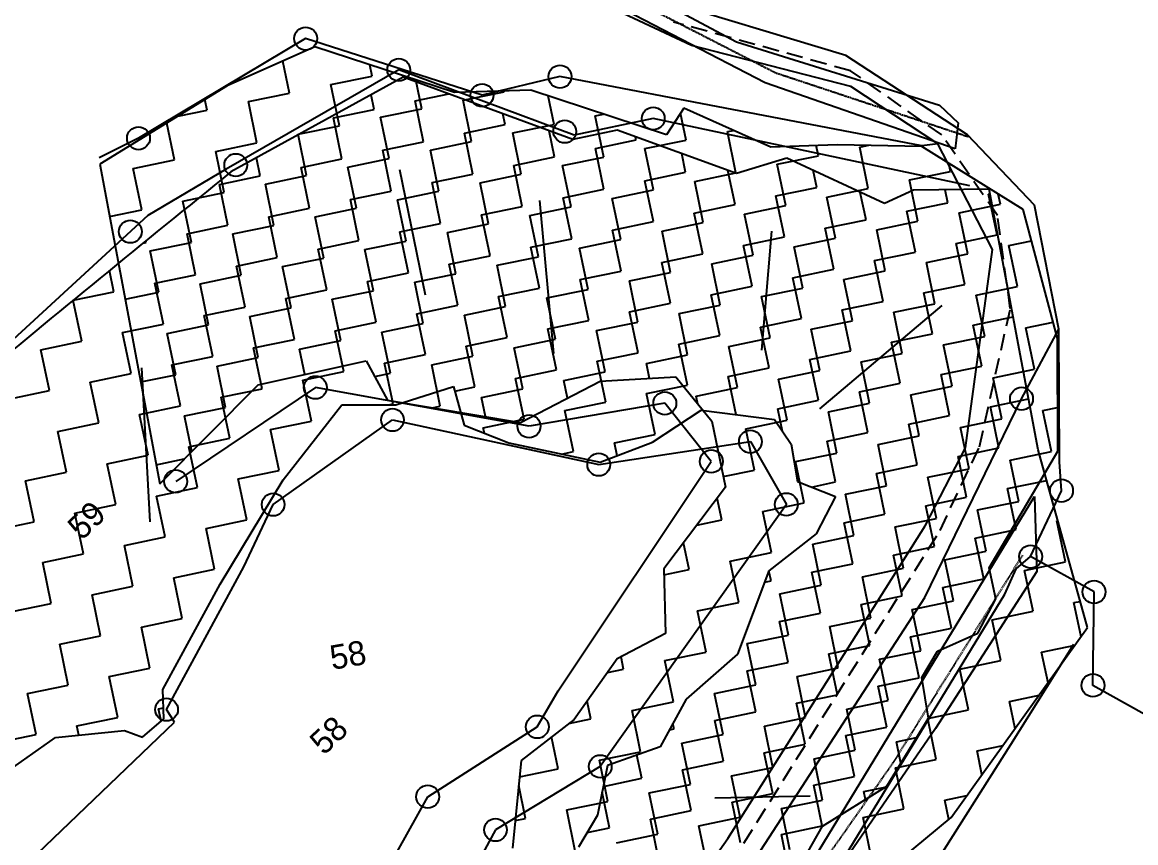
# Model space of a CAD drawing. Header units: metres. Extents: x 353942 to 357335, y 1746780 to 1749904.
# Drawn here: x 355863.6 to 356201, y 1748561.6 to 1748810.2 of the extents above; entities that cross this region are included whole.
import ezdxf

# ---------------------------------------------------------------- set-up
doc = ezdxf.new("R2010")
doc.units = ezdxf.units.M
doc.header["$MEASUREMENT"] = 0
doc.linetypes.add('DASHED', pattern=[0.75, 0.5, -0.25])
for name, color, linetype in [('LINE_FOOTPATH', 1, 'DASHED'), ('OFF', 1, 'Continuous'), ('OTHERS', 1, 'Continuous'), ('POLY_HATCH', 12, 'Continuous'), ('POLY_PARCEL', 6, 'Continuous'), ('POLY_ROAD', 30, 'Continuous'), ('SYM_ARROW', 1, 'Continuous'), ('TEXT_PARCEL', 7, 'Continuous')]:
    doc.layers.add(name, color=color, linetype=linetype)
doc.styles.add('TEXT_MAP', font='')
doc.styles.get('TEXT_MAP').set_extended_font_data('Kruti Dev 050')

msp = doc.modelspace()

# ---------------------------------------------------------------- linework, layer by layer
for centre, radius in [((355949.47, 1748805.22), 3.47), ((355977.7, 1748795.74), 3.44), ((356026.56, 1748793.7), 3.47), ((356002.95, 1748788.05), 3.47), ((356054.83, 1748781), 3.44), ((356028, 1748777.05), 3.44), ((355898.81, 1748775.03), 3.47), ((355928.29, 1748766.9), 3.44), ((355896.35, 1748746.74), 3.44), ((355952.43, 1748699.52), 3.47), ((356166.44, 1748696.11), 3.47), ((356058.32, 1748694.73), 3.47), ((355975.81, 1748689.71), 3.44), ((356017.18, 1748687.77), 3.47), ((356084.26, 1748683.12), 3.44), ((356038.3, 1748676.17), 3.44), ((356072.41, 1748677.15), 3.47), ((355910.11, 1748671.09), 3.47), ((356178.56, 1748668.27), 3.47), ((355939.62, 1748664.05), 3.44), ((356095.16, 1748664.11), 3.44), ((356169.18, 1748648.3), 3.47), ((356188.42, 1748637.59), 3.47), ((356188.08, 1748609.29), 3.47), ((355907.32, 1748601.95), 3.44), ((356019.66, 1748596.73), 3.47), ((356038.77, 1748584.74), 3.44), ((355986.49, 1748575.57), 3.47), ((356007.01, 1748565.52), 3.44)]:
    msp.add_circle(centre, radius)
at = {"layer": 'LINE_FOOTPATH', "ltscale": 10}
for p, q in [((356114.56, 1748795.48), (356060.93, 1748810.23)), ((356142.25, 1748776.03), (356114.56, 1748795.48)), ((356159.13, 1748751.67), (356142.25, 1748776.03)), ((356163.04, 1748723.5), (356159.13, 1748751.67)), ((356153.68, 1748681.6), (356163.04, 1748723.5)), ((356141.74, 1748656.25), (356153.68, 1748681.6)), ((356062.3, 1748529.69), (356141.74, 1748656.25))]:
    msp.add_line(p, q, dxfattribs=at)
at = {"layer": 'OFF'}
for p, q in [((356147.24, 1748779.67), (356146.32, 1748771.86)), ((356170.38, 1748666.5), (356171.06, 1748643.79))]:
    msp.add_line(p, q, dxfattribs=at)
at = {"layer": 'OTHERS', "linetype": 'DASHED', "ltscale": 0.5}
for p, q in [((356017.09, 1748833.14), (356091.93, 1748794.86)), ((356091.93, 1748794.86), (356150.37, 1748775.49)), ((356127.58, 1748585.89), (356166.86, 1748648.81)), ((356077.14, 1748514.02), (356127.58, 1748585.89))]:
    msp.add_line(p, q, dxfattribs=at)
at = {"layer": 'POLY_HATCH'}
for p, q in [((355952.29, 1748802.72), (355925.73, 1748790.86)), ((355994.62, 1748788.87), (355952.29, 1748802.72)), ((355925.73, 1748790.86), (355887.09, 1748767.22)), ((355979.06, 1748793.55), (355926.84, 1748764.85)), ((356030.43, 1748774.68), (355979.06, 1748793.55)), ((356017.69, 1748789.58), (355994.62, 1748788.87)), ((356058.79, 1748776.05), (356017.69, 1748789.58)), ((356064.09, 1748784.1), (356058.79, 1748776.05)), ((356090.44, 1748772.37), (356064.09, 1748784.1)), ((356043.92, 1748777.5), (356030.43, 1748774.68)), ((356080.03, 1748764.33), (356043.92, 1748777.5)), ((356110.61, 1748773.06), (356090.44, 1748772.37)), ((356136.25, 1748772.57), (356110.61, 1748773.06)), ((356166.91, 1748753.4), (356136.25, 1748772.57)), ((355887.09, 1748767.22), (355905.25, 1748670.38)), ((356095.35, 1748769.01), (356080.03, 1748764.33)), ((356124.91, 1748755.21), (356095.35, 1748769.01)), ((356133.7, 1748759.26), (356124.91, 1748755.21)), ((356156.6, 1748759.61), (356133.7, 1748759.26)), ((356171.49, 1748680.64), (356156.6, 1748759.61)), ((356177.29, 1748714.39), (356166.91, 1748753.4)), ((356177.4, 1748680.21), (356177.29, 1748714.39)), ((355935.05, 1748700.31), (355967.77, 1748707.65)), ((355967.77, 1748707.65), (355974.31, 1748695.67)), ((356038.69, 1748701.45), (356061.64, 1748702.72)), ((356061.64, 1748702.72), (356072.54, 1748689.32)), ((355905.25, 1748670.38), (355935.05, 1748700.31)), ((355976.82, 1748694.24), (355994.31, 1748699.84)), ((355994.31, 1748699.84), (355997.55, 1748688.09)), ((356014.59, 1748688.93), (356038.69, 1748701.45)), ((355942.68, 1748671.57), (355960.47, 1748694.32)), ((355960.47, 1748694.32), (355976.82, 1748694.24)), ((355974.31, 1748695.67), (356014.59, 1748688.93)), ((356054.62, 1748682.93), (356069.32, 1748692.61)), ((356069.32, 1748692.61), (356091.55, 1748689.8)), ((356072.54, 1748689.32), (356076.68, 1748669.31)), ((356091.55, 1748689.8), (356096.61, 1748682.31)), ((355997.55, 1748688.09), (356011.1, 1748682.77)), ((356011.1, 1748682.77), (356038.77, 1748676.9)), ((356038.77, 1748676.9), (356054.62, 1748682.93)), ((356096.61, 1748682.31), (356098.57, 1748671.07)), ((356156.66, 1748644.92), (356177.4, 1748680.21)), ((356186.46, 1748626.78), (356171.49, 1748680.64)), ((355923.61, 1748640), (355942.68, 1748671.57)), ((356076.68, 1748669.31), (356058, 1748644.58)), ((356098.57, 1748671.07), (356110.03, 1748666.47)), ((356110.03, 1748666.47), (356104.23, 1748655.16)), ((356104.23, 1748655.16), (356089.84, 1748644)), ((356058, 1748644.58), (356058.56, 1748624.99)), ((356089.84, 1748644), (356080.36, 1748618.71)), ((356158.61, 1748635.47), (356156.66, 1748644.92)), ((355906.19, 1748608.01), (355923.61, 1748640)), ((356153.22, 1748625.08), (356158.61, 1748635.47)), ((356140.99, 1748619.65), (356153.22, 1748625.08)), ((356145.13, 1748569.28), (356186.46, 1748626.78)), ((356058.56, 1748624.99), (356043.9, 1748617.32)), ((356080.36, 1748618.71), (356064.78, 1748605.13)), ((356136.25, 1748611.72), (356140.99, 1748619.65)), ((356043.9, 1748617.32), (356030.86, 1748598.97)), ((356138.22, 1748599.37), (356136.25, 1748611.72)), ((355906.49, 1748599.14), (355906.19, 1748608.01)), ((356064.78, 1748605.13), (356056.92, 1748590.67)), ((355900.08, 1748593.64), (355906.49, 1748599.14)), ((356030.86, 1748598.97), (356014.79, 1748586.56)), ((356125.64, 1748578.8), (356138.22, 1748599.37)), ((355873.66, 1748593.55), (355894.61, 1748595.6)), ((355894.61, 1748595.6), (355900.08, 1748593.64)), ((355856.37, 1748581.39), (355873.66, 1748593.55)), ((356056.92, 1748590.67), (356040.99, 1748585.01)), ((356014.79, 1748586.56), (356012.17, 1748559.94)), ((356040.99, 1748585.01), (356037.91, 1748570)), ((356106.1, 1748566.65), (356125.64, 1748578.8)), ((356037.91, 1748570), (356032.17, 1748560.25)), ((356121.11, 1748549.46), (356145.13, 1748569.28)), ((356097.17, 1748550.89), (356106.1, 1748566.65))]:
    msp.add_line(p, q, dxfattribs=at)
at = {"layer": 'POLY_HATCH', "linetype": 'Continuous'}
for p, q in [((355944.62, 1748788.7), (355942.61, 1748798.4)), ((355969.6, 1748793.87), (355968.9, 1748797.29)), ((355957.11, 1748791.28), (355969.6, 1748793.87)), ((355959.69, 1748778.79), (355957.11, 1748791.28)), ((355984.68, 1748783.96), (355982.87, 1748792.71)), ((355932.12, 1748786.12), (355944.62, 1748788.7)), ((355970.25, 1748783.75), (355969.32, 1748788.19)), ((355982.62, 1748786.34), (355992.86, 1748788.48)), ((355997.18, 1748786.54), (356009.67, 1748789.12)), ((356009.67, 1748789.12), (356009.63, 1748789.33)), ((356024.75, 1748779.21), (356022.97, 1748787.84)), ((355919.63, 1748783.53), (355918.97, 1748786.72)), ((355934.7, 1748773.62), (355932.12, 1748786.12)), ((355957.87, 1748781.17), (355970.25, 1748783.75)), ((355972.19, 1748781.37), (355984.68, 1748783.96)), ((355985.21, 1748773.97), (355982.62, 1748786.34)), ((355999.76, 1748774.04), (355997.18, 1748786.54)), ((355910.77, 1748781.7), (355919.63, 1748783.53)), ((355960.46, 1748768.79), (355957.87, 1748781.17)), ((355974.77, 1748768.88), (355972.19, 1748781.37)), ((356009.96, 1748779.14), (356009.27, 1748782.46)), ((356037.24, 1748781.79), (356039.76, 1748782.31)), ((356039.83, 1748769.3), (356037.24, 1748781.79)), ((356064.82, 1748774.46), (356063.13, 1748782.64)), ((355909.71, 1748768.46), (355907.4, 1748779.64)), ((355947.2, 1748776.21), (355959.69, 1748778.79)), ((355997.59, 1748776.55), (356009.96, 1748779.14)), ((356012.26, 1748776.63), (356024.75, 1748779.21)), ((356024.92, 1748769.35), (356023.26, 1748777.32)), ((356077.31, 1748777.05), (356079.1, 1748777.42)), ((356079.89, 1748764.55), (356077.31, 1748777.05)), ((355922.21, 1748771.04), (355934.7, 1748773.62)), ((355949.78, 1748763.71), (355947.2, 1748776.21)), ((355972.83, 1748771.38), (355985.21, 1748773.97)), ((355987.27, 1748771.46), (355999.76, 1748774.04)), ((356000.17, 1748764.18), (355997.59, 1748776.55)), ((356014.84, 1748764.13), (356012.26, 1748776.63)), ((356037.3, 1748771.94), (356049.67, 1748774.53)), ((356049.67, 1748774.53), (356049.48, 1748775.48)), ((356052.32, 1748771.88), (356064.82, 1748774.46)), ((355924.79, 1748758.54), (355922.21, 1748771.04)), ((355975.42, 1748759), (355972.83, 1748771.38)), ((355989.85, 1748758.97), (355987.27, 1748771.46)), ((356039.89, 1748759.56), (356037.3, 1748771.94)), ((356054.91, 1748759.39), (356052.32, 1748771.88)), ((356064.64, 1748764.74), (356063.46, 1748770.37)), ((356104.88, 1748769.72), (356104.24, 1748772.84)), ((356117.38, 1748772.3), (356120.16, 1748772.88)), ((356119.96, 1748759.81), (356117.38, 1748772.3)), ((355897.22, 1748765.87), (355909.71, 1748768.46)), ((355935.71, 1748763.62), (355934.56, 1748769.09)), ((355948.08, 1748766.2), (355960.46, 1748768.79)), ((355962.28, 1748766.29), (355974.77, 1748768.88)), ((356012.55, 1748766.76), (356024.92, 1748769.35)), ((356015.14, 1748754.39), (356012.55, 1748766.76)), ((356027.33, 1748766.72), (356039.83, 1748769.3)), ((356092.39, 1748767.14), (356104.88, 1748769.72)), ((356094.97, 1748754.64), (356092.39, 1748767.14)), ((356144.95, 1748764.97), (356144.44, 1748767.45)), ((355899.8, 1748753.38), (355897.22, 1748765.87)), ((355923.33, 1748761.03), (355935.71, 1748763.62)), ((355937.29, 1748761.13), (355949.78, 1748763.71)), ((355950.67, 1748753.83), (355948.08, 1748766.2)), ((355964.86, 1748753.8), (355962.28, 1748766.29)), ((355987.8, 1748761.59), (356000.17, 1748764.18)), ((356002.34, 1748761.55), (356014.84, 1748764.13)), ((356029.92, 1748754.22), (356027.33, 1748766.72)), ((356052.26, 1748762.15), (356064.64, 1748764.74)), ((356067.4, 1748761.97), (356079.89, 1748764.55)), ((356079.6, 1748754.95), (356077.44, 1748765.27)), ((356104.35, 1748760.13), (356103.26, 1748765.31)), ((356132.46, 1748762.39), (356144.95, 1748764.97)), ((355925.92, 1748748.65), (355923.33, 1748761.03)), ((355939.87, 1748748.63), (355937.29, 1748761.13)), ((355990.38, 1748749.21), (355987.8, 1748761.59)), ((356004.93, 1748749.05), (356002.34, 1748761.55)), ((356054.85, 1748749.78), (356052.26, 1748762.15)), ((356069.98, 1748749.48), (356067.4, 1748761.97)), ((356091.97, 1748757.54), (356104.35, 1748760.13)), ((356135.04, 1748749.9), (356132.46, 1748762.39)), ((355912.3, 1748755.96), (355924.79, 1748758.54)), ((355963.05, 1748756.42), (355975.42, 1748759)), ((355977.35, 1748756.38), (355989.85, 1748758.97)), ((356027.51, 1748756.98), (356039.89, 1748759.56)), ((356030.1, 1748744.6), (356027.51, 1748756.98)), ((356042.41, 1748756.8), (356054.91, 1748759.39)), ((356044.99, 1748744.31), (356042.41, 1748756.8)), ((356094.56, 1748745.16), (356091.97, 1748757.54)), ((356107.47, 1748757.22), (356119.96, 1748759.81)), ((356110.05, 1748744.73), (356107.47, 1748757.22)), ((356119.31, 1748750.34), (356117.58, 1748758.63)), ((356144.06, 1748755.51), (356143.25, 1748759.41)), ((356156.44, 1748758.1), (356156.86, 1748758.19)), ((356159.02, 1748745.73), (356156.44, 1748758.1)), ((356160.03, 1748755.06), (356159.4, 1748758.09)), ((355890.06, 1748751.37), (355899.8, 1748753.38)), ((355914.88, 1748743.47), (355912.3, 1748755.96)), ((355938.3, 1748751.24), (355950.67, 1748753.83)), ((355952.37, 1748751.22), (355964.86, 1748753.8)), ((355965.63, 1748744.04), (355963.05, 1748756.42)), ((355979.94, 1748743.89), (355977.35, 1748756.38)), ((356002.76, 1748751.8), (356015.14, 1748754.39)), ((356017.42, 1748751.64), (356029.92, 1748754.22)), ((356067.22, 1748752.36), (356079.6, 1748754.95)), ((356082.48, 1748752.06), (356094.97, 1748754.64)), ((356131.69, 1748752.93), (356144.06, 1748755.51)), ((356147.53, 1748752.48), (356160.03, 1748755.06)), ((355940.88, 1748738.87), (355938.3, 1748751.24)), ((355954.95, 1748738.72), (355952.37, 1748751.22)), ((356005.35, 1748739.43), (356002.76, 1748751.8)), ((356020, 1748739.14), (356017.42, 1748751.64)), ((356069.81, 1748739.99), (356067.22, 1748752.36)), ((356085.06, 1748739.56), (356082.48, 1748752.06)), ((356106.94, 1748747.75), (356119.31, 1748750.34)), ((356122.54, 1748747.31), (356135.04, 1748749.9)), ((356134.27, 1748740.55), (356131.69, 1748752.93)), ((356150.12, 1748739.99), (356147.53, 1748752.48)), ((355913.55, 1748746.07), (355925.92, 1748748.65)), ((355927.38, 1748746.05), (355939.87, 1748748.63)), ((355978.01, 1748746.63), (355990.38, 1748749.21)), ((355980.6, 1748734.25), (355978.01, 1748746.63)), ((355992.43, 1748746.47), (356004.93, 1748749.05)), ((356042.47, 1748747.19), (356054.85, 1748749.78)), ((356045.06, 1748734.81), (356042.47, 1748747.19)), ((356057.49, 1748746.89), (356069.98, 1748749.48)), ((356060.07, 1748734.4), (356057.49, 1748746.89)), ((356109.52, 1748735.38), (356106.94, 1748747.75)), ((356125.13, 1748734.82), (356122.54, 1748747.31)), ((355900.28, 1748743.29), (355901.17, 1748743.48)), ((355901.17, 1748743.48), (355901.07, 1748743.94)), ((355902.39, 1748740.88), (355914.88, 1748743.47)), ((355916.13, 1748733.69), (355913.55, 1748746.07)), ((355929.96, 1748733.56), (355927.38, 1748746.05)), ((355953.26, 1748741.45), (355965.63, 1748744.04)), ((355967.44, 1748741.31), (355979.94, 1748743.89)), ((355995.02, 1748733.98), (355992.43, 1748746.47)), ((356017.72, 1748742.01), (356030.1, 1748744.6)), ((356032.5, 1748741.73), (356044.99, 1748744.31)), ((356082.19, 1748742.58), (356094.56, 1748745.16)), ((356097.56, 1748742.15), (356110.05, 1748744.73)), ((356146.65, 1748743.14), (356159.02, 1748745.73)), ((356149.24, 1748730.76), (356146.65, 1748743.14)), ((356162.61, 1748742.57), (356169.42, 1748743.98)), ((355904.97, 1748728.39), (355902.39, 1748740.88)), ((355955.85, 1748729.08), (355953.26, 1748741.45)), ((355970.03, 1748728.81), (355967.44, 1748741.31)), ((356020.31, 1748729.64), (356017.72, 1748742.01)), ((356035.08, 1748729.23), (356032.5, 1748741.73)), ((356057.44, 1748737.4), (356069.81, 1748739.99)), ((356084.77, 1748730.2), (356082.19, 1748742.58)), ((356100.14, 1748729.65), (356097.56, 1748742.15)), ((356121.9, 1748737.96), (356134.27, 1748740.55)), ((356137.62, 1748737.4), (356150.12, 1748739.99)), ((356165.19, 1748730.07), (356162.61, 1748742.57)), ((355928.51, 1748736.28), (355940.88, 1748738.87)), ((355942.45, 1748736.14), (355954.95, 1748738.72)), ((355992.97, 1748736.84), (356005.35, 1748739.43)), ((355995.56, 1748724.46), (355992.97, 1748736.84)), ((356007.51, 1748736.56), (356020, 1748739.14)), ((356010.09, 1748724.07), (356007.51, 1748736.56)), ((356060.02, 1748725.03), (356057.44, 1748737.4)), ((356072.57, 1748736.98), (356085.06, 1748739.56)), ((356075.15, 1748724.49), (356072.57, 1748736.98)), ((356124.49, 1748725.59), (356121.9, 1748737.96)), ((356140.21, 1748724.91), (356137.62, 1748737.4)), ((355891.38, 1748728.52), (355890.04, 1748734.94)), ((355903.76, 1748731.1), (355916.13, 1748733.69)), ((355917.46, 1748730.97), (355929.96, 1748733.56)), ((355931.1, 1748723.9), (355928.51, 1748736.28)), ((355945.04, 1748723.64), (355942.45, 1748736.14)), ((355968.22, 1748731.66), (355980.6, 1748734.25)), ((355982.52, 1748731.39), (355995.02, 1748733.98)), ((356032.69, 1748732.23), (356045.06, 1748734.81)), ((356047.58, 1748731.81), (356060.07, 1748734.4)), ((356097.15, 1748732.79), (356109.52, 1748735.38)), ((356112.63, 1748732.24), (356125.13, 1748734.82)), ((355906.35, 1748718.73), (355903.76, 1748731.1)), ((355920.05, 1748718.48), (355917.46, 1748730.97)), ((355970.81, 1748719.29), (355968.22, 1748731.66)), ((355985.1, 1748718.9), (355982.52, 1748731.39)), ((356007.93, 1748727.05), (356020.31, 1748729.64)), ((356035.27, 1748719.85), (356032.69, 1748732.23)), ((356050.16, 1748719.32), (356047.58, 1748731.81)), ((356072.4, 1748727.61), (356084.77, 1748730.2)), ((356087.64, 1748727.07), (356100.14, 1748729.65)), ((356099.74, 1748720.41), (356097.15, 1748732.79)), ((356115.22, 1748719.74), (356112.63, 1748732.24)), ((356136.86, 1748728.18), (356149.24, 1748730.76)), ((356152.7, 1748727.49), (356165.19, 1748730.07)), ((355879.02, 1748725.93), (355891.38, 1748728.52)), ((355894.77, 1748726.28), (355904.97, 1748728.39)), ((355943.47, 1748726.49), (355955.85, 1748729.08)), ((355946.06, 1748714.11), (355943.47, 1748726.49)), ((355957.53, 1748726.23), (355970.03, 1748728.81)), ((356010.52, 1748714.68), (356007.93, 1748727.05)), ((356022.59, 1748726.65), (356035.08, 1748729.23)), ((356025.17, 1748714.15), (356022.59, 1748726.65)), ((356074.99, 1748715.24), (356072.4, 1748727.61)), ((356090.23, 1748714.57), (356087.64, 1748727.07)), ((356139.45, 1748715.8), (356136.86, 1748728.18)), ((356155.28, 1748715), (356152.7, 1748727.49)), ((355881.6, 1748713.55), (355879.01, 1748725.92)), ((355918.72, 1748721.31), (355931.1, 1748723.9)), ((355932.54, 1748721.06), (355945.04, 1748723.64)), ((355960.11, 1748713.73), (355957.53, 1748726.23)), ((355983.18, 1748721.88), (355995.56, 1748724.46)), ((355997.6, 1748721.48), (356010.09, 1748724.07)), ((356047.65, 1748722.44), (356060.02, 1748725.03)), ((356062.65, 1748721.9), (356075.15, 1748724.49)), ((356112.11, 1748723), (356124.49, 1748725.59)), ((356114.7, 1748710.63), (356112.11, 1748723)), ((356127.71, 1748722.32), (356140.21, 1748724.91)), ((355921.31, 1748708.94), (355918.72, 1748721.31)), ((355935.13, 1748708.57), (355932.54, 1748721.06)), ((355985.77, 1748709.5), (355983.18, 1748721.88)), ((356000.18, 1748708.99), (355997.6, 1748721.48)), ((356022.9, 1748717.26), (356035.27, 1748719.85)), ((356050.24, 1748710.06), (356047.65, 1748722.44)), ((356065.24, 1748709.41), (356062.65, 1748721.9)), ((356087.36, 1748717.83), (356099.74, 1748720.41)), ((356102.72, 1748717.16), (356115.22, 1748719.74)), ((356130.29, 1748709.83), (356127.71, 1748722.32)), ((356151.82, 1748718.39), (356163.9, 1748720.91)), ((355893.97, 1748716.14), (355906.35, 1748718.73)), ((355896.56, 1748703.76), (355893.97, 1748716.14)), ((355907.55, 1748715.89), (355920.05, 1748718.48)), ((355958.43, 1748716.7), (355970.81, 1748719.29)), ((355961.02, 1748704.33), (355958.43, 1748716.7)), ((355972.61, 1748716.32), (355985.1, 1748718.9)), ((355975.19, 1748703.82), (355972.61, 1748716.32)), ((356025.48, 1748704.89), (356022.9, 1748717.26)), ((356037.67, 1748716.74), (356050.16, 1748719.32)), ((356040.25, 1748704.24), (356037.67, 1748716.74)), ((356089.95, 1748705.45), (356087.36, 1748717.83)), ((356105.3, 1748704.66), (356102.72, 1748717.16)), ((356154.41, 1748706.01), (356151.82, 1748718.39)), ((356167.78, 1748717.58), (356175.99, 1748719.28)), ((356170.36, 1748705.08), (356167.78, 1748717.58)), ((355869.22, 1748710.97), (355881.6, 1748713.55)), ((355910.14, 1748703.4), (355907.55, 1748715.89)), ((355933.68, 1748711.53), (355946.06, 1748714.11)), ((355947.62, 1748711.15), (355960.11, 1748713.73)), ((355998.15, 1748712.09), (356010.52, 1748714.68)), ((356012.68, 1748711.57), (356025.17, 1748714.15)), ((356062.61, 1748712.65), (356074.99, 1748715.24)), ((356077.73, 1748711.99), (356090.23, 1748714.57)), ((356127.07, 1748713.21), (356139.45, 1748715.8)), ((356129.66, 1748700.84), (356127.07, 1748713.21)), ((356142.79, 1748712.41), (356155.28, 1748715)), ((355871.81, 1748698.59), (355869.22, 1748710.97)), ((355936.27, 1748699.15), (355933.68, 1748711.53)), ((355949.2, 1748703.49), (355947.62, 1748711.15)), ((355973.4, 1748706.91), (355985.77, 1748709.5)), ((356000.73, 1748699.71), (355998.15, 1748712.09)), ((356015.26, 1748699.08), (356012.68, 1748711.57)), ((356037.86, 1748707.48), (356050.24, 1748710.06)), ((356052.74, 1748706.83), (356065.24, 1748709.41)), ((356065.2, 1748700.28), (356062.61, 1748712.65)), ((356080.32, 1748699.5), (356077.73, 1748711.99)), ((356102.32, 1748708.04), (356114.7, 1748710.63)), ((356117.8, 1748707.25), (356130.29, 1748709.83)), ((356145.37, 1748699.92), (356142.79, 1748712.41)), ((355908.93, 1748706.35), (355921.31, 1748708.94)), ((355911.52, 1748693.98), (355908.93, 1748706.35)), ((355922.63, 1748705.98), (355935.13, 1748708.57)), ((355975.98, 1748694.54), (355973.4, 1748706.91)), ((355987.69, 1748706.4), (356000.18, 1748708.99)), ((355990.27, 1748693.91), (355987.69, 1748706.4)), ((356040.45, 1748695.1), (356037.86, 1748707.48)), ((356053.68, 1748702.28), (356052.74, 1748706.83)), ((356104.91, 1748695.66), (356102.32, 1748708.04)), ((356120.38, 1748694.75), (356117.8, 1748707.25)), ((355884.18, 1748701.18), (355896.56, 1748703.76)), ((355899.48, 1748701.2), (355910.14, 1748703.4)), ((355925.21, 1748693.49), (355922.63, 1748705.98)), ((355948.65, 1748701.74), (355961.02, 1748704.33)), ((355970.4, 1748702.83), (355975.19, 1748703.82)), ((356013.11, 1748702.3), (356025.48, 1748704.89)), ((356027.75, 1748701.66), (356040.25, 1748704.24)), ((356077.57, 1748702.86), (356089.95, 1748705.45)), ((356080, 1748691.26), (356077.57, 1748702.86)), ((356092.81, 1748702.08), (356105.3, 1748704.66)), ((356142.04, 1748703.42), (356154.41, 1748706.01)), ((356144.62, 1748691.05), (356142.04, 1748703.42)), ((356157.87, 1748702.5), (356170.36, 1748705.08)), ((355886.77, 1748688.8), (355884.18, 1748701.18)), ((355951.23, 1748689.36), (355948.65, 1748701.74)), ((355994.7, 1748698.45), (356000.73, 1748699.71)), ((356015.7, 1748689.93), (356013.11, 1748702.3)), ((356028.85, 1748696.34), (356027.75, 1748701.66)), ((356052.82, 1748697.69), (356065.2, 1748700.28)), ((356067.82, 1748696.91), (356080.32, 1748699.5)), ((356095.39, 1748689.59), (356092.81, 1748702.08)), ((356117.29, 1748698.25), (356129.66, 1748700.84)), ((356132.88, 1748697.33), (356145.37, 1748699.92)), ((356160.45, 1748690.01), (356157.87, 1748702.5)), ((355859.43, 1748696), (355871.81, 1748698.59)), ((355923.9, 1748696.56), (355936.27, 1748699.15)), ((355926.48, 1748684.19), (355923.9, 1748696.56)), ((356002.76, 1748696.49), (356015.26, 1748699.08)), ((356003.96, 1748690.71), (356002.76, 1748696.49)), ((356055.41, 1748685.31), (356052.82, 1748697.69)), ((356068.32, 1748694.51), (356067.82, 1748696.91)), ((356119.87, 1748685.87), (356117.29, 1748698.25)), ((356135.46, 1748684.84), (356132.88, 1748697.33)), ((356157, 1748693.64), (356168.59, 1748696.06)), ((355899.15, 1748691.39), (355911.52, 1748693.98)), ((355912.72, 1748690.91), (355925.21, 1748693.49)), ((355974.61, 1748694.25), (355975.98, 1748694.54)), ((355987.84, 1748693.41), (355990.27, 1748693.91)), ((356028.07, 1748692.51), (356040.45, 1748695.1)), ((356092.54, 1748693.08), (356104.91, 1748695.66)), ((356093.97, 1748686.21), (356092.54, 1748693.08)), ((356107.89, 1748692.17), (356120.38, 1748694.75)), ((356159.59, 1748681.26), (356157, 1748693.64)), ((356172.94, 1748692.59), (356177.36, 1748693.5)), ((356175.53, 1748680.1), (356172.94, 1748692.59)), ((355901.73, 1748679.01), (355899.15, 1748691.39)), ((355914.95, 1748680.12), (355912.72, 1748690.91)), ((355938.86, 1748686.78), (355951.23, 1748689.36)), ((356003.32, 1748687.34), (356015.7, 1748689.93)), ((356030.66, 1748680.14), (356028.07, 1748692.51)), ((356082.9, 1748687), (356095.39, 1748689.59)), ((356110.47, 1748679.67), (356107.89, 1748692.17)), ((356132.25, 1748688.46), (356144.62, 1748691.05)), ((356147.95, 1748687.42), (356160.45, 1748690.01)), ((355874.4, 1748686.21), (355886.77, 1748688.8)), ((355876.98, 1748673.84), (355874.4, 1748686.21)), ((355941.45, 1748674.4), (355938.86, 1748686.78)), ((356003.67, 1748685.69), (356003.32, 1748687.34)), ((356085.48, 1748674.51), (356082.9, 1748687)), ((356107.5, 1748683.29), (356119.87, 1748685.87)), ((356134.84, 1748676.09), (356132.25, 1748688.46)), ((356150.54, 1748674.93), (356147.95, 1748687.42)), ((355914.11, 1748681.6), (355926.48, 1748684.19)), ((356043.03, 1748682.73), (356055.41, 1748685.31)), ((356043.85, 1748678.83), (356043.03, 1748682.73)), ((356110.09, 1748670.91), (356107.5, 1748683.29)), ((356122.97, 1748682.26), (356135.46, 1748684.84)), ((355916.7, 1748669.23), (355914.11, 1748681.6)), ((356027.05, 1748679.38), (356030.66, 1748680.14)), ((356097.98, 1748677.09), (356110.47, 1748679.67)), ((356125.55, 1748669.76), (356122.97, 1748682.26)), ((356147.21, 1748678.67), (356159.59, 1748681.26)), ((356163.03, 1748677.51), (356175.53, 1748680.1)), ((355889.36, 1748676.43), (355901.73, 1748679.01)), ((355891.95, 1748664.05), (355889.36, 1748676.43)), ((355904.18, 1748676.11), (355912.71, 1748677.88)), ((356100.56, 1748664.6), (356097.98, 1748677.09)), ((356122.46, 1748673.5), (356134.84, 1748676.09)), ((356149.8, 1748666.3), (356147.21, 1748678.67)), ((356165.62, 1748665.02), (356163.03, 1748677.51)), ((355864.61, 1748671.25), (355876.98, 1748673.84)), ((355929.07, 1748671.81), (355941.45, 1748674.4)), ((356076.01, 1748672.55), (356085.48, 1748674.51)), ((356125.05, 1748661.12), (356122.46, 1748673.5)), ((356138.04, 1748672.35), (356150.54, 1748674.93)), ((356140.63, 1748659.85), (356138.04, 1748672.35)), ((355867.19, 1748658.88), (355864.61, 1748671.25)), ((355904.32, 1748666.64), (355916.7, 1748669.23)), ((355931.66, 1748659.44), (355929.07, 1748671.81)), ((356102.77, 1748669.38), (356110.09, 1748670.91)), ((356113.05, 1748667.18), (356125.55, 1748669.76)), ((356162.17, 1748668.89), (356174.07, 1748671.37)), ((355906.91, 1748654.26), (355904.32, 1748666.64)), ((356075.57, 1748659.43), (356074.2, 1748666.03)), ((356115.64, 1748654.68), (356113.05, 1748667.18)), ((356137.42, 1748663.71), (356149.8, 1748666.3)), ((356164.76, 1748656.51), (356162.17, 1748668.89)), ((355879.57, 1748661.46), (355891.95, 1748664.05)), ((356088.06, 1748662.01), (356100.56, 1748664.6)), ((356140.01, 1748651.34), (356137.42, 1748663.71)), ((356153.12, 1748662.43), (356165.62, 1748665.02)), ((356155.7, 1748649.94), (356153.12, 1748662.43)), ((355854.82, 1748656.29), (355867.19, 1748658.88)), ((355882.16, 1748649.09), (355879.57, 1748661.46)), ((355919.28, 1748656.85), (355931.66, 1748659.44)), ((356068.04, 1748657.87), (356075.57, 1748659.43)), ((356090.65, 1748649.52), (356088.06, 1748662.01)), ((356112.67, 1748658.54), (356125.05, 1748661.12)), ((356128.13, 1748657.27), (356140.63, 1748659.85)), ((356177.14, 1748659.1), (356177.46, 1748659.17)), ((356179.72, 1748646.72), (356177.14, 1748659.1)), ((355921.87, 1748644.48), (355919.28, 1748656.85)), ((356115.26, 1748646.16), (356112.67, 1748658.54)), ((356130.71, 1748644.77), (356128.13, 1748657.27)), ((356152.39, 1748653.92), (356164.76, 1748656.51)), ((355894.53, 1748651.68), (355906.91, 1748654.26)), ((356065.66, 1748644.35), (356063.98, 1748652.49)), ((356103.14, 1748652.1), (356115.64, 1748654.68)), ((356105.73, 1748639.61), (356103.14, 1748652.1)), ((356154.97, 1748641.55), (356152.39, 1748653.92)), ((355869.78, 1748646.5), (355882.16, 1748649.09)), ((355897.12, 1748639.3), (355894.53, 1748651.68)), ((356078.15, 1748646.94), (356090.65, 1748649.52)), ((356127.64, 1748648.75), (356140.01, 1748651.34)), ((356130.22, 1748636.37), (356127.64, 1748648.75)), ((356143.21, 1748647.36), (356155.7, 1748649.94)), ((355872.37, 1748634.13), (355869.78, 1748646.5)), ((356080.74, 1748634.44), (356078.15, 1748646.94)), ((356102.89, 1748643.57), (356115.26, 1748646.16)), ((356145.79, 1748634.86), (356143.21, 1748647.36)), ((356167.35, 1748644.14), (356179.72, 1748646.72)), ((355909.5, 1748641.89), (355921.87, 1748644.48)), ((356058.05, 1748642.78), (356065.66, 1748644.35)), ((356090.51, 1748640.99), (356089.88, 1748644.02)), ((356105.47, 1748631.2), (356102.89, 1748643.57)), ((356118.22, 1748642.19), (356130.71, 1748644.77)), ((356120.8, 1748629.7), (356118.22, 1748642.19)), ((356169.94, 1748631.76), (356167.35, 1748644.14)), ((355884.74, 1748636.71), (355897.12, 1748639.3)), ((355912.08, 1748629.51), (355909.5, 1748641.89)), ((356088.56, 1748640.58), (356090.51, 1748640.99)), ((356093.23, 1748637.02), (356105.73, 1748639.61)), ((356142.6, 1748638.96), (356154.97, 1748641.55)), ((356145.19, 1748626.59), (356142.6, 1748638.96)), ((355887.33, 1748624.34), (355884.74, 1748636.71)), ((356095.81, 1748624.53), (356093.23, 1748637.02)), ((356117.85, 1748633.79), (356130.22, 1748636.37)), ((355859.99, 1748631.54), (355872.37, 1748634.13)), ((356068.24, 1748631.86), (356080.74, 1748634.44)), ((356070.83, 1748619.36), (356068.24, 1748631.86)), ((356120.44, 1748621.41), (356117.85, 1748633.79)), ((356133.3, 1748632.28), (356145.79, 1748634.86)), ((356135.88, 1748619.78), (356133.3, 1748632.28)), ((356182.31, 1748634.35), (356184.24, 1748634.75)), ((356184.47, 1748624.01), (356182.31, 1748634.35)), ((355899.71, 1748626.93), (355912.08, 1748629.51)), ((356093.1, 1748628.61), (356105.47, 1748631.2)), ((356095.68, 1748616.24), (356093.1, 1748628.61)), ((356108.31, 1748627.11), (356120.8, 1748629.7)), ((356157.56, 1748629.17), (356169.94, 1748631.76)), ((356160.15, 1748616.8), (356157.56, 1748629.17)), ((355902.29, 1748614.55), (355899.71, 1748626.93)), ((356110.89, 1748614.62), (356108.31, 1748627.11)), ((356132.81, 1748624), (356145.19, 1748626.59)), ((355874.96, 1748621.75), (355887.33, 1748624.34)), ((355877.54, 1748609.38), (355874.96, 1748621.75)), ((356083.32, 1748621.95), (356095.81, 1748624.53)), ((356085.9, 1748609.45), (356083.32, 1748621.95)), ((356135.4, 1748611.62), (356132.81, 1748624)), ((356058.33, 1748616.78), (356070.83, 1748619.36)), ((356108.06, 1748618.82), (356120.44, 1748621.41)), ((356110.65, 1748606.45), (356108.06, 1748618.82)), ((356123.39, 1748617.2), (356135.88, 1748619.78)), ((356172.52, 1748619.39), (356182.67, 1748621.51)), ((356174.47, 1748610.09), (356172.52, 1748619.39)), ((356045.84, 1748614.2), (356045.06, 1748617.93)), ((356060.91, 1748604.29), (356058.33, 1748616.78)), ((356083.31, 1748613.65), (356095.68, 1748616.24)), ((356125.97, 1748604.71), (356123.39, 1748617.2)), ((356147.77, 1748614.21), (356160.15, 1748616.8)), ((355889.92, 1748611.96), (355902.29, 1748614.55)), ((355892.51, 1748599.59), (355889.92, 1748611.96)), ((356040.97, 1748613.19), (356045.84, 1748614.2)), ((356085.9, 1748601.27), (356083.31, 1748613.65)), ((356098.4, 1748612.03), (356110.89, 1748614.62)), ((356100.98, 1748599.54), (356098.4, 1748612.03)), ((356123.02, 1748609.04), (356135.4, 1748611.62)), ((356150.36, 1748601.84), (356147.77, 1748614.21)), ((355865.17, 1748606.79), (355877.54, 1748609.38)), ((356073.41, 1748606.87), (356085.9, 1748609.45)), ((356125.61, 1748596.66), (356123.02, 1748609.04)), ((355867.76, 1748594.41), (355865.17, 1748606.79)), ((356075.99, 1748594.37), (356073.41, 1748606.87)), ((356098.27, 1748603.86), (356110.65, 1748606.45)), ((356162.74, 1748604.42), (356171.74, 1748606.31)), ((355904.88, 1748602.18), (355906.38, 1748602.49)), ((355905.67, 1748598.43), (355904.88, 1748602.18)), ((356035.92, 1748599.12), (356034.81, 1748604.52)), ((356048.42, 1748601.7), (356060.91, 1748604.29)), ((356051, 1748589.21), (356048.42, 1748601.7)), ((356100.86, 1748591.49), (356098.27, 1748603.86)), ((356113.48, 1748602.12), (356125.97, 1748604.71)), ((356116.06, 1748589.63), (356113.48, 1748602.12)), ((356137.99, 1748599.25), (356150.36, 1748601.84)), ((356164.46, 1748596.18), (356162.74, 1748604.42)), ((355880.13, 1748597), (355892.51, 1748599.59)), ((356029.27, 1748597.74), (356035.92, 1748599.12)), ((356073.52, 1748598.69), (356085.9, 1748601.27)), ((356076.11, 1748586.31), (356073.52, 1748598.69)), ((356088.49, 1748596.96), (356100.98, 1748599.54)), ((356140.57, 1748586.87), (356137.99, 1748599.25)), ((355880.71, 1748594.24), (355880.13, 1748597)), ((356059.71, 1748595.8), (356061.15, 1748596.1)), ((356061.15, 1748596.1), (356060.79, 1748597.79)), ((356091.07, 1748584.46), (356088.49, 1748596.96)), ((356113.23, 1748594.07), (356125.61, 1748596.66)), ((355855.38, 1748591.83), (355867.76, 1748594.41)), ((356026.01, 1748584.04), (356024.02, 1748593.69)), ((356063.5, 1748591.79), (356075.99, 1748594.37)), ((356066.08, 1748579.3), (356063.5, 1748591.79)), ((356088.48, 1748588.9), (356100.86, 1748591.49)), ((356115.82, 1748581.7), (356113.23, 1748594.07)), ((356128.55, 1748592.21), (356134.61, 1748593.46)), ((356129.89, 1748585.75), (356128.55, 1748592.21)), ((356038.51, 1748586.62), (356051, 1748589.21)), ((356051.36, 1748581.14), (356049.89, 1748588.17)), ((356091.07, 1748576.52), (356088.48, 1748588.9)), ((356103.56, 1748587.05), (356116.06, 1748589.63)), ((356152.95, 1748589.46), (356160.82, 1748591.11)), ((356154.45, 1748582.26), (356152.95, 1748589.46)), ((356041.09, 1748574.13), (356038.51, 1748586.62)), ((356063.73, 1748583.72), (356076.11, 1748586.31)), ((356106.15, 1748574.55), (356103.56, 1748587.05)), ((356128.2, 1748584.29), (356140.57, 1748586.87)), ((356014.31, 1748581.62), (356026.01, 1748584.04)), ((356066.32, 1748571.35), (356063.73, 1748583.72)), ((356078.57, 1748581.88), (356091.07, 1748584.46)), ((356081.16, 1748569.38), (356078.57, 1748581.88)), ((356103.45, 1748579.11), (356115.82, 1748581.7)), ((356130.78, 1748571.91), (356128.2, 1748584.29)), ((356016.1, 1748568.96), (356014.04, 1748578.92)), ((356039.7, 1748578.7), (356051.36, 1748581.14)), ((356053.59, 1748576.71), (356066.08, 1748579.3)), ((356106.03, 1748566.74), (356103.45, 1748579.11)), ((356118.64, 1748577.13), (356125.11, 1748578.47)), ((356041.57, 1748566.17), (356039.33, 1748576.9)), ((356056.17, 1748564.22), (356053.59, 1748576.71)), ((356078.7, 1748573.94), (356091.07, 1748576.52)), ((356093.65, 1748571.97), (356106.15, 1748574.55)), ((356119.13, 1748574.75), (356118.64, 1748577.13)), ((356143.16, 1748574.5), (356149.89, 1748575.9)), ((356144.38, 1748568.67), (356143.16, 1748574.5)), ((356028.6, 1748571.55), (356041.09, 1748574.13)), ((356031.18, 1748559.05), (356028.6, 1748571.55)), ((356053.95, 1748568.76), (356066.32, 1748571.35)), ((356081.28, 1748561.56), (356078.7, 1748573.94)), ((356096.24, 1748559.47), (356093.65, 1748571.97)), ((356118.41, 1748569.32), (356130.78, 1748571.91)), ((356013, 1748568.32), (356016.1, 1748568.96)), ((356056.53, 1748556.39), (356053.95, 1748568.76)), ((356068.66, 1748566.8), (356081.16, 1748569.38)), ((356121, 1748556.95), (356118.41, 1748569.32)), ((356034.83, 1748564.76), (356041.57, 1748566.17)), ((356071.25, 1748554.31), (356068.66, 1748566.8)), ((356093.66, 1748564.15), (356106.03, 1748566.74)), ((356043.67, 1748561.64), (356056.17, 1748564.22)), ((356096.25, 1748551.77), (356093.66, 1748564.15))]:
    msp.add_line(p, q, dxfattribs=at)
at = {"layer": 'POLY_HATCH'}
msp.add_arc((362297.66, 1740888.37), 10130.46, 128.967349, 129.545197, dxfattribs=at)
at = {"layer": 'POLY_PARCEL'}
for p, q in [((355949.47, 1748805.22), (355898.81, 1748775.03)), ((356002.95, 1748788.05), (355949.47, 1748805.22)), ((355977.7, 1748795.74), (355925.39, 1748765.65)), ((356030.84, 1748775.99), (355977.7, 1748795.74)), ((356026.56, 1748793.7), (356002.95, 1748788.05)), ((356136.19, 1748772.68), (356026.56, 1748793.7)), ((356054.83, 1748781), (356030.84, 1748775.99)), ((356150.73, 1748760.61), (356054.83, 1748781)), ((355898.81, 1748775.03), (355886.88, 1748769.08)), ((356141.09, 1748773.31), (356136.19, 1748772.68)), ((355925.39, 1748765.65), (355901.68, 1748751.64)), ((355901.68, 1748751.64), (355797.4, 1748655.77)), ((356177.91, 1748677.02), (356177.73, 1748717.2)), ((355952.43, 1748699.52), (355910.11, 1748671.09)), ((356017.18, 1748687.77), (355952.43, 1748699.52)), ((356058.32, 1748694.73), (356017.18, 1748687.77)), ((356072.41, 1748677.15), (356058.32, 1748694.73)), ((355939.62, 1748664.05), (355975.81, 1748689.71)), ((355975.81, 1748689.71), (356038.3, 1748676.17)), ((356038.3, 1748676.17), (356084.26, 1748683.12)), ((356084.26, 1748683.12), (356095.16, 1748664.11)), ((356026.01, 1748607.63), (356072.41, 1748677.15)), ((356178.56, 1748668.27), (356177.91, 1748677.02)), ((356169.18, 1748648.3), (356178.56, 1748668.27)), ((355930.78, 1748645.17), (355939.62, 1748664.05)), ((356095.16, 1748664.11), (356038.77, 1748584.74)), ((356164.77, 1748644.6), (356169.18, 1748648.3)), ((356188.42, 1748637.59), (356169.18, 1748648.3)), ((355907.32, 1748601.95), (355930.78, 1748645.17)), ((356161.33, 1748636.93), (356164.77, 1748644.6)), ((356097.46, 1748532.09), (356161.33, 1748636.93)), ((356188.08, 1748609.29), (356188.42, 1748637.59)), ((356163.21, 1748591.37), (356182.28, 1748621.76)), ((356228.81, 1748586.4), (356188.08, 1748609.29)), ((356019.66, 1748596.73), (356026.01, 1748607.63)), ((355909.7, 1748598.2), (355907.32, 1748601.95)), ((355848.3, 1748539.29), (355909.7, 1748598.2)), ((355986.49, 1748575.57), (356019.66, 1748596.73)), ((356119.58, 1748522.84), (356163.21, 1748591.37)), ((356038.77, 1748584.74), (356007.01, 1748565.52)), ((355966.71, 1748540.16), (355986.49, 1748575.57)), ((356007.01, 1748565.52), (355989.39, 1748533.14))]:
    msp.add_line(p, q, dxfattribs=at)
at = {"layer": 'POLY_ROAD'}
for p, q in [((356006.03, 1748843.84), (356080.08, 1748804.22)), ((356088.77, 1748791.81), (356014.07, 1748830.53)), ((356113.2, 1748800.05), (356051.68, 1748818.65)), ((356066.42, 1748803.1), (356037.72, 1748816.5)), ((356080.08, 1748804.22), (356141.53, 1748785.08)), ((356114.67, 1748790.66), (356066.42, 1748803.1)), ((356150.08, 1748776.05), (356113.2, 1748800.05)), ((356146.32, 1748771.86), (356088.77, 1748791.81)), ((356141.09, 1748773.31), (356114.67, 1748790.66)), ((356141.53, 1748785.08), (356147.24, 1748779.67)), ((356170.36, 1748754.72), (356150.08, 1748776.05)), ((356157.59, 1748741.28), (356141.09, 1748773.31)), ((356177.73, 1748717.2), (356170.36, 1748754.72)), ((356149.49, 1748681.23), (356157.59, 1748741.28)), ((356166.44, 1748696.11), (356177.73, 1748717.2)), ((356137.08, 1748635.91), (356166.44, 1748696.11)), ((356137.25, 1748657.6), (356149.49, 1748681.23)), ((356102.23, 1748554.76), (356170.38, 1748666.5)), ((356077.47, 1748562.89), (356137.25, 1748657.6)), ((356171.06, 1748643.79), (356140.33, 1748596.24)), ((356057.72, 1748513.74), (356137.08, 1748635.91)), ((356140.33, 1748596.24), (356076.03, 1748502.56)), ((356046.16, 1748519.08), (356077.47, 1748562.89))]:
    msp.add_line(p, q, dxfattribs=at)
at = {"layer": 'SYM_ARROW'}
for points in [[(355985.84, 1748727.48), (355977.99, 1748765.43)], [(356024.69, 1748709.87), (356020.47, 1748756.13)], [(356087.78, 1748710.88), (356090.76, 1748746.9)], [(356105.35, 1748693.06), (356142.37, 1748724.38)], [(355902.37, 1748658.81), (355899.88, 1748705.44)], [(356073.52, 1748575.24), (356102.37, 1748575.85)]]:
    msp.add_lwpolyline(points, dxfattribs=at)
for points in [[(355985.87, 1748727.49), (355985.87, 1748727.3), (355985.81, 1748727.47)], [(356024.72, 1748709.87), (356024.71, 1748709.69), (356024.66, 1748709.87)], [(356087.81, 1748710.88), (356087.77, 1748710.71), (356087.75, 1748710.89)], [(356105.37, 1748693.04), (356105.22, 1748692.94), (356105.33, 1748693.08)], [(355902.4, 1748658.81), (355902.38, 1748658.63), (355902.34, 1748658.81)], [(356073.52, 1748575.21), (356073.34, 1748575.24), (356073.52, 1748575.27)]]:
    msp.add_solid(points, dxfattribs=at)

# ---------------------------------------------------------------- texts
at = {"layer": 'TEXT_PARCEL', "style": 'TEXT_MAP'}
for s, height, rotation, p in [('59', 7.282, 43.5388, (355881.64, 1748652.99)), ('58', 7.349, 9.7738, (355957.52, 1748613.98)), ('58', 7.282, 43.5388, (355955.01, 1748587.88))]:
    msp.add_text(s, height=height, rotation=rotation, dxfattribs=at).set_placement(p)

doc.saveas('drawing.dxf')
